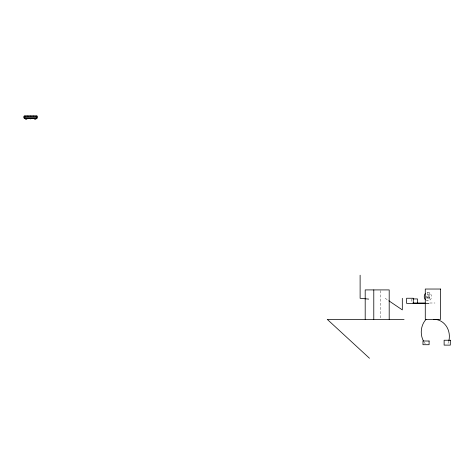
<?xml version="1.0" encoding="UTF-8"?>
<svg xmlns="http://www.w3.org/2000/svg" width="474" height="474" viewBox="0 0 474 474"><rect width="100%" height="100%" fill="white"/><g stroke="black" fill="none" stroke-linecap="round" stroke-linejoin="round"><path stroke-width="0.36" stroke-dasharray="2.37 1.78" d="M429.853 302.999L434.948 302.999M426.167 300.457A4.349 3.626 -90 0 0 427.05 300.854L429.788 300.32A4.349 3.626 -90 0 0 429.592 292.79L427.767 292.274A4.349 3.626 -90 0 0 425.966 292.92M385.178 298.3L388.236 300.374M429.545 292.766L429.545 296.41M429.545 296.789L429.545 300.451M427.88 292.286L427.88 300.954M411.758 298.934L411.758 302.999M380.604 290.645L380.604 317.882M425.308 343.857A17.757 15.95 90 0 1 424.005 342.003M448.748 341.209A17.04 15.304 90 0 1 447.74 344.047M429.562 296.534L429.521 297.062A2.02 1.683 -90 0 1 427.945 298.644L427.512 298.596A2.02 1.683 -90 0 1 426.197 296.44A2.02 1.683 -90 0 1 427.809 294.603L428.247 294.644A2.02 1.683 -90 0 1 429.485 296.019L429.562 296.534M428.532 297.405A1.114 0.924 -90 0 0 428.117 295.545A1.114 0.924 -90 0 0 426.985 296.908A1.114 0.924 -90 0 0 428.532 297.405"/><path stroke-width="0.71" d="M24.749 116.254L36.605 116.254M24.749 117.475L36.605 117.475M24.749 118.524A1.452 1.452 0 0 1 24.749 115.733L24.749 118.524L36.605 118.524L36.605 115.733A1.452 1.452 0 0 1 36.605 118.524M25.418 118.547L35.147 118.607M30.508 118.873L30.846 118.873M25.442 119.217L26.84 119.217M34.513 119.217L35.911 119.217M413.02 298.934L417.481 298.934L417.481 302.999M413.02 302.999L425.202 302.999M428.94 303.378L406.621 303.378L406.621 298.247L413.287 298.247L413.287 303.378M404.073 319.358L327.244 319.358L369.489 358.267M368.701 299.106L360.116 298.3L360.116 275.21M388.846 300.789L402.313 309.901L402.313 298.3M389.195 319.358L389.195 289.91L365.193 289.91L365.193 319.358M373.785 289.91L373.785 319.358M36.119 116.254L36.119 115.905L33.607 115.905L33.607 116.254M33.328 116.254L33.328 115.905L30.816 115.905L30.816 116.254M30.537 116.254L30.537 115.905L28.025 115.905L28.025 116.254M27.747 116.254L27.747 115.905L25.235 115.905L25.235 116.254M423.442 341.007A17.757 15.95 90 0 1 426.037 319.358M433.432 319.358A17.04 15.304 90 0 1 448.896 340.622M425.397 299.793A4.349 3.626 -90 0 1 425.237 293.643M440.547 289.033L425.273 289.033L425.273 319.358L440.547 319.358L440.547 289.033M450.3 340.237L444.126 340.237L444.126 345.119L450.3 345.119L450.3 340.237M429.094 341.007L422.974 341.007L422.974 344.711L429.094 344.711L429.094 341.007"/></g></svg>
